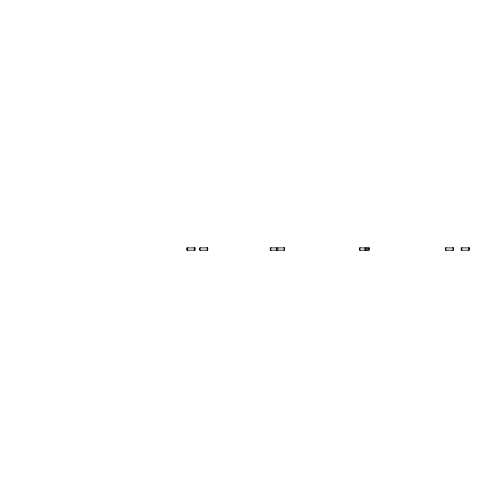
<?xml version="1.0" encoding="UTF-8"?>
<svg xmlns="http://www.w3.org/2000/svg" width="494" height="494" viewBox="0 0 494 494"><rect width="100%" height="100%" fill="white"/><g stroke="black" fill="none" stroke-linecap="round" stroke-linejoin="round"><path stroke-width="0.74" d="M278.141 248.149L276.714 248.149L276.714 249.933L278.141 249.933M365.078 248.149L369.16 248.149M365.078 249.933L369.16 249.933M468.281 247.889L469.047 248.149L469.047 249.933L468.281 250.186M462.168 247.889L461.402 248.149L461.402 249.933L462.168 250.186M452.479 247.889L453.245 248.149L453.245 249.933L452.479 250.186M446.366 247.889L445.6 248.149L445.6 249.933L446.366 250.186M365.078 247.889L365.078 250.186M360.441 247.889L359.681 248.149L359.681 249.933L360.441 250.186M283.593 247.889L284.359 248.149L284.359 249.933L283.593 250.186M276.455 247.889L276.455 250.186M271.255 247.889L270.496 248.149L270.496 249.933L271.255 250.186M206.739 247.889L207.505 248.149L207.505 249.933L206.739 250.186M200.626 247.889L199.86 248.149L199.86 249.933L200.626 250.186M194 247.889L194.766 248.149L194.766 249.933L194 250.186M187.881 247.889L187.121 248.149L187.121 249.933L187.881 250.186M195.019 247.889L186.862 247.889L186.862 250.186L195.019 250.186L195.019 247.889M207.758 247.889L199.607 247.889L199.607 250.186L207.758 250.186L207.758 247.889M284.612 247.889L270.237 247.889L270.237 250.186L284.612 250.186L284.612 247.889M369.16 247.889L359.422 247.889L359.422 250.186L369.16 250.186L369.16 247.889M453.504 247.889L445.347 247.889L445.347 250.186L453.504 250.186L453.504 247.889M469.3 247.889L461.149 247.889L461.149 250.186L469.3 250.186L469.3 247.889"/></g></svg>
